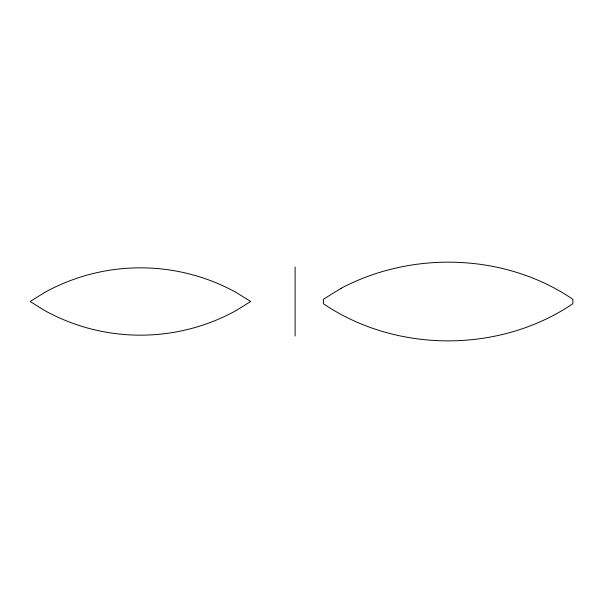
<?xml version="1.0" encoding="UTF-8"?>
<svg xmlns="http://www.w3.org/2000/svg" width="603" height="603" viewBox="0 0 603 603"><rect width="100%" height="100%" fill="white"/><g stroke="black" fill="none" stroke-linecap="round" stroke-linejoin="round"><path stroke-width="0.9" d="M295.116 267.008L295.116 335.992M44.682 292.463L30.15 301.5L44.682 310.537A194.038 189.199 0 0 0 236.15 310.537L250.69 301.5L236.15 292.463A194.038 189.199 0 0 0 44.682 292.463M341.087 288.287L323.389 299.276L323.389 303.724C396.442 353.252 499.797 353.252 572.85 303.724L572.85 299.276C505.465 253.456 412.731 250.403 341.087 288.287"/></g></svg>
